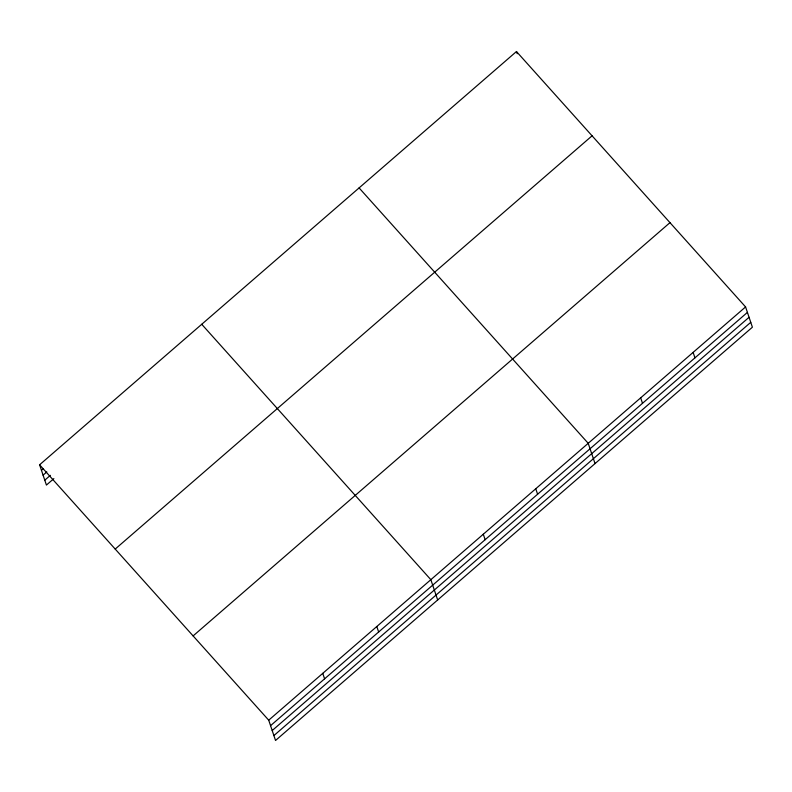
<?xml version="1.0" encoding="UTF-8"?>
<svg xmlns="http://www.w3.org/2000/svg" width="792" height="792" viewBox="0 0 792 792"><rect width="100%" height="100%" fill="white"/><g stroke="black" fill="none" stroke-linecap="round" stroke-linejoin="round"><path stroke-width="1.19" d="M39.6 464.795L516.463 51.529L745.579 306.93L752.4 327.205L275.537 740.471L268.716 720.185L39.6 464.795L46.421 485.07L53.876 478.606M41.441 470.26L43.303 468.646M43.085 475.15L46.817 471.913M44.778 480.18L50.371 475.339M115.206 549.074L592.069 135.818M193.109 635.907L669.963 222.651M268.716 720.185L745.579 306.93M270.557 725.66L747.41 312.394M272.2 730.541L749.064 317.285M273.893 735.58L750.757 322.324M359.093 187.912L588.208 443.302L595.039 463.587M201.732 324.284L430.848 579.685L437.669 599.96M693.119 352.39L694.96 357.855M640.669 397.851L642.51 403.316M516.463 51.529L517.196 53.717M535.758 488.763L537.6 494.228M483.298 534.224L485.14 539.689M376.804 626.522L378.645 631.986M322.76 673.348L324.601 678.823"/></g></svg>
